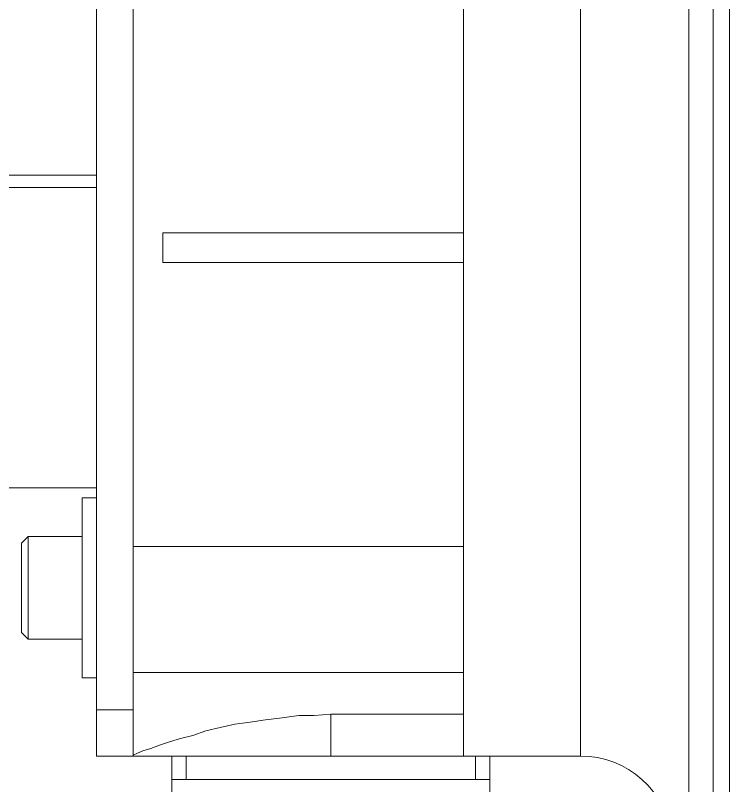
# Model space of a CAD drawing. Header units: millimetres. Extents: x 100 to 940, y 100 to 694.
# Drawn here: x 562.619 to 564.624, y 436.395 to 438.558 of the extents above; entities that cross this region are included whole.
import ezdxf

# ---------------------------------------------------------------- set-up
doc = ezdxf.new("R2010")
doc.units = ezdxf.units.MM

msp = doc.modelspace()

# ---------------------------------------------------------------- linework, layer by layer
at = {"color": 1, "linetype": 'Continuous', "lineweight": 9}
for points in [[(564.5095, 435.6273), (564.5095, 440.1811), (564.5095, 440.1811)], [(564.5778, 435.6273), (564.5778, 440.1811), (564.5778, 440.1811)], [(564.6243, 440.1842), (564.6243, 435.6273), (564.6243, 435.6273)], [(562.8468, 436.4773), (562.8468, 439.3311), (562.8468, 439.3311)], [(562.9492, 439.3311), (562.9492, 436.4773), (562.9492, 436.4773)], [(563.8767, 436.4773), (563.8767, 439.3311), (563.8767, 439.3311)], [(564.2055, 439.3311), (564.2055, 436.4773), (564.2055, 436.4773)], [(564.2055, 439.3311), (564.2055, 436.4773), (564.2055, 436.4773)], [(562.1209, 438.1089), (562.8468, 438.1089), (562.8468, 438.1089)], [(562.8468, 438.0748), (562.5863, 438.0748), (562.5863, 438.0748)], [(563.0329, 437.9476), (563.0329, 437.8639), (563.0329, 437.8639)], [(563.0329, 437.9476), (563.8767, 437.9476), (563.8767, 437.9476)], [(563.0329, 437.8639), (563.8767, 437.8639), (563.8767, 437.8639)], [(562.8468, 437.2311), (562.5863, 437.2311), (562.5863, 437.2311)], [(562.8065, 437.2031), (562.8065, 436.6975), (562.8065, 436.6975)], [(562.8468, 437.2031), (562.8065, 437.2031), (562.8065, 437.2031)], [(562.6359, 437.076), (562.6545, 437.0946), (562.6545, 437.0946)], [(562.6359, 436.8247), (562.6359, 437.076), (562.6359, 437.076)], [(562.6545, 437.0729), (562.6545, 437.0853), (562.6545, 437.0915), (562.6545, 437.0946)], [(562.6545, 437.0946), (562.8065, 437.0946), (562.8065, 437.0946)], [(562.6545, 436.8371), (562.6545, 436.8588), (562.6545, 436.8743), (562.6545, 436.8867), (562.6545, 437.0387), (562.6545, 437.0636), (562.6545, 437.0729)], [(562.9492, 437.0667), (563.8767, 437.0667), (563.8767, 437.0667)], [(562.6359, 436.8247), (562.6545, 436.8061), (562.6545, 436.8061)], [(562.6545, 436.8278), (562.6545, 436.8371), (562.6545, 436.8371)], [(562.6545, 436.8061), (562.6545, 436.8278), (562.6545, 436.8278)], [(562.6545, 436.8061), (562.8065, 436.8061), (562.8065, 436.8061)], [(562.8468, 436.7875), (562.8468, 436.7596), (562.8468, 436.7596)], [(562.9492, 436.713), (563.8767, 436.713), (563.8767, 436.713)], [(562.8468, 436.6975), (562.8065, 436.6975), (562.8065, 436.6975)], [(562.9492, 436.6076), (562.8468, 436.6076), (562.8468, 436.6076)], [(563.5045, 436.5952), (563.4579, 436.5921), (563.4145, 436.5921), (563.368, 436.5858), (563.3214, 436.5796), (563.278, 436.5734), (563.2346, 436.5672), (563.1942, 436.5579), (563.1539, 436.5486), (563.1167, 436.5362), (563.0826, 436.5269), (563.0516, 436.5176), (563.0236, 436.5083), (562.9988, 436.499), (562.9771, 436.4928), (562.9616, 436.4866), (562.9492, 436.4804)], [(563.5045, 436.4773), (563.5045, 436.5952), (563.5045, 436.5952)], [(563.5045, 436.5952), (563.8767, 436.5952), (563.8767, 436.5952)], [(562.8468, 436.4773), (563.8767, 436.4773), (563.8767, 436.4773)], [(563.0578, 436.4773), (563.0578, 436.378), (563.0578, 436.378)], [(563.0981, 436.4121), (563.0981, 436.4773), (563.0981, 436.4773)], [(564.2055, 436.4773), (563.8767, 436.4773), (563.8767, 436.4773)], [(563.9108, 436.4121), (563.9108, 436.4773), (563.9108, 436.4773)], [(563.9511, 436.4773), (563.9511, 436.378), (563.9511, 436.378)], [(563.0578, 436.4121), (563.9511, 436.4121), (563.9511, 436.4121)]]:
    msp.add_lwpolyline(points, dxfattribs=at)
msp.add_open_spline([(564.4599, 436.2477), (564.4506, 436.378), (564.3358, 436.4804), (564.2055, 436.4773)], degree=3, dxfattribs=at)

doc.saveas('drawing.dxf')
